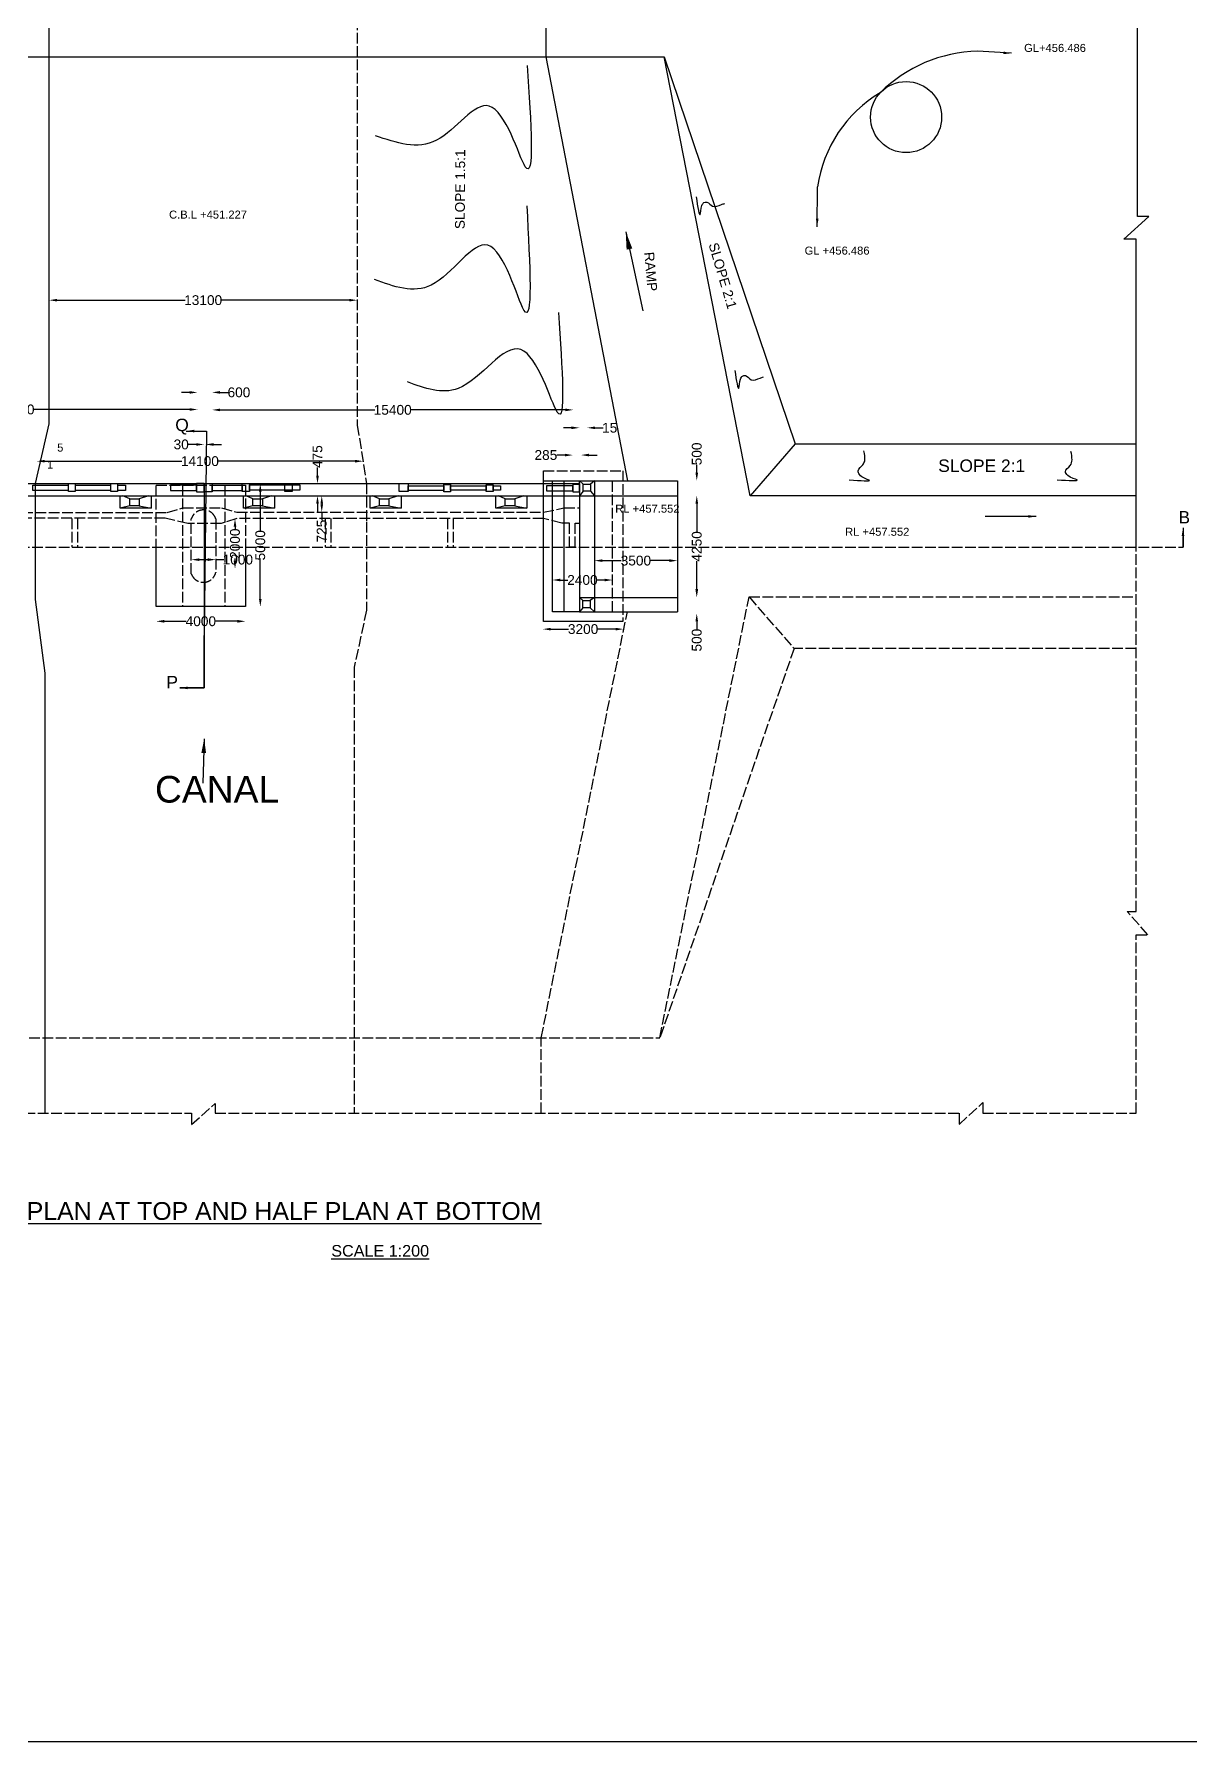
# Model space of a CAD drawing. Header units: millimetres. Extents: x -53247041 to -53224443, y 22123983 to 22138627.
# Drawn here: x -53241813 to -53235306, y 22123983 to 22133588 of the extents above; entities that cross this region are included whole.
import ezdxf

# ---------------------------------------------------------------- set-up
doc = ezdxf.new("R2010")
doc.units = ezdxf.units.MM
doc.header["$MEASUREMENT"] = 0
doc.linetypes.add('ACAD_ISO02W100', pattern=[15, 12, -3])
for name, color, linetype in [('DIMENSION', 7, 'Continuous'), ('DRAWING', 2, 'Continuous'), ('TEXT', 7, 'Continuous')]:
    doc.layers.add(name, color=color, linetype=linetype)
doc.styles.get("Standard").update_dxf_attribs({"font": 'arial.ttf', "height": 55})
doc.dimstyles.get("Standard").update_dxf_attribs({"dimtxt": 45, "dimasz": 45, "dimexe": 0.18, "dimexo": 0.0625, "dimgap": 0.09, "dimtad": 0, "dimdec": 0, "dimzin": 0, "dimdsep": 46, "dimtxsty": 'Standard', "dimcen": 0.09, "dimse1": 1, "dimse2": 1, "dimadec": 0, "dimazin": 0, "dimtfac": 1, "dimtdec": 0, "dimtofl": 0, "dimtmove": 0, "dimatfit": 3, "dimfxl": 1, "dimtolj": 1, "dimtzin": 0, "dimarcsym": 0})

# ---------------------------------------------------------------- blocks, each defined once
blk = doc.blocks.new('*D96')
at = {"layer": 'Defpoints', "color": 0}
for p in [(-53241728.9, 22132082.4), (-53239995, 22132091.4), (-53239995, 22128198.6)]:
    blk.add_point(p, dxfattribs=at)
at = {"layer": 'DIMENSION', "color": 0, "lineweight": -2}
for p, q in [((-53241683.9, 22132091.4), (-53240962.9, 22132091.4)), ((-53240040, 22132091.4), (-53240761.1, 22132091.4))]:
    blk.add_line(p, q, dxfattribs=at)
at = {"layer": 'DIMENSION', "color": 0}
for points in [[(-53241683.9, 22132098.9), (-53241683.9, 22132083.9), (-53241728.9, 22132091.4)], [(-53240040, 22132098.9), (-53240040, 22132083.9), (-53239995, 22132091.4)]]:
    blk.add_solid(points, dxfattribs=at)
at = {"layer": 'DIMENSION', "color": 0, "insert": (-53240862, 22132091.4), "char_height": 55, "attachment_point": 5}
blk.add_mtext('\\A1;13100', dxfattribs=at)
blk = doc.blocks.new('*D97')
at = {"layer": 'Defpoints', "color": 0}
for p in [(-53240811.8, 22131572.8), (-53240893.8, 22131476.6), (-53240811.8, 22131474)]:
    blk.add_point(p, dxfattribs=at)
at = {"layer": 'DIMENSION', "color": 0, "lineweight": -2}
for p, q in [((-53240938.8, 22131572.8), (-53240983.8, 22131572.8)), ((-53240766.8, 22131572.8), (-53240721.8, 22131572.8))]:
    blk.add_line(p, q, dxfattribs=at)
at = {"layer": 'DIMENSION', "color": 0}
for points in [[(-53240938.8, 22131580.3), (-53240938.8, 22131565.3), (-53240893.8, 22131572.8)], [(-53240766.8, 22131580.3), (-53240766.8, 22131565.3), (-53240811.8, 22131572.8)]]:
    blk.add_solid(points, dxfattribs=at)
at = {"layer": 'DIMENSION', "color": 0, "insert": (-53240660.9, 22131572.8), "char_height": 55, "attachment_point": 5}
blk.add_mtext('\\A1;600', dxfattribs=at)
blk = doc.blocks.new('*D98')
at = {"layer": 'Defpoints', "color": 0}
for p in [(-53240811.8, 22131474), (-53238779.8, 22131474.3), (-53238779.8, 22131464.2)]:
    blk.add_point(p, dxfattribs=at)
at = {"layer": 'DIMENSION', "color": 0, "lineweight": -2}
for p, q in [((-53240766.8, 22131474.3), (-53239896.7, 22131474.3)), ((-53238824.8, 22131474.3), (-53239694.9, 22131474.3))]:
    blk.add_line(p, q, dxfattribs=at)
at = {"layer": 'DIMENSION', "color": 0}
for points in [[(-53240766.8, 22131481.8), (-53240766.8, 22131466.8), (-53240811.8, 22131474.3)], [(-53238824.8, 22131481.8), (-53238824.8, 22131466.8), (-53238779.8, 22131474.3)]]:
    blk.add_solid(points, dxfattribs=at)
at = {"layer": 'DIMENSION', "color": 0, "insert": (-53239795.8, 22131474.3), "char_height": 55, "attachment_point": 5}
blk.add_mtext('\\A1;15400', dxfattribs=at)
blk = doc.blocks.new('*D99')
at = {"layer": 'Defpoints', "color": 0}
for p in [(-53238782.4, 22131317.8), (-53238736.3, 22131316.9), (-53238782.4, 22131220.3)]:
    blk.add_point(p, dxfattribs=at)
at = {"layer": 'DIMENSION', "color": 0, "lineweight": -2}
for p, q in [((-53238827.4, 22131220.3), (-53238872.4, 22131220.3)), ((-53238691.3, 22131220.3), (-53238646.3, 22131220.3))]:
    blk.add_line(p, q, dxfattribs=at)
at = {"layer": 'DIMENSION', "color": 0}
for points in [[(-53238827.4, 22131227.8), (-53238827.4, 22131212.8), (-53238782.4, 22131220.3)], [(-53238691.3, 22131227.8), (-53238691.3, 22131212.8), (-53238736.3, 22131220.3)]]:
    blk.add_solid(points, dxfattribs=at)
at = {"layer": 'DIMENSION', "color": 0, "insert": (-53238933.9, 22131220.3), "char_height": 55, "attachment_point": 5}
blk.add_mtext('\\A1;285', dxfattribs=at)
blk = doc.blocks.new('*D100')
at = {"layer": 'Defpoints', "color": 0}
for p in [(-53238745.3, 22131371.9), (-53238702.2, 22131373.7), (-53238702.2, 22131373.7)]:
    blk.add_point(p, dxfattribs=at)
at = {"layer": 'DIMENSION', "color": 0, "lineweight": -2}
for p, q in [((-53238790.3, 22131373.7), (-53238835.3, 22131373.7)), ((-53238657.2, 22131373.7), (-53238612.2, 22131373.7))]:
    blk.add_line(p, q, dxfattribs=at)
at = {"layer": 'DIMENSION', "color": 0}
for points in [[(-53238790.3, 22131381.2), (-53238790.3, 22131366.2), (-53238745.3, 22131373.7)], [(-53238657.2, 22131381.2), (-53238657.2, 22131366.2), (-53238702.2, 22131373.7)]]:
    blk.add_solid(points, dxfattribs=at)
at = {"layer": 'DIMENSION', "color": 0, "insert": (-53238575.1, 22131373.7), "char_height": 55, "attachment_point": 5}
blk.add_mtext('\\A1;15', dxfattribs=at)
blk = doc.blocks.new('*D101')
at = {"layer": 'Defpoints', "color": 0}
for p in [(-53238193.9, 22131076), (-53238085.1, 22131076), (-53238193.9, 22130991.5)]:
    blk.add_point(p, dxfattribs=at)
at = {"layer": 'DIMENSION', "color": 0, "lineweight": -2}
for p, q in [((-53238085.1, 22131121), (-53238085.1, 22131166)), ((-53238085.1, 22130946.5), (-53238085.1, 22130901.5))]:
    blk.add_line(p, q, dxfattribs=at)
at = {"layer": 'DIMENSION', "color": 0}
for points in [[(-53238092.6, 22131121), (-53238077.6, 22131121), (-53238085.1, 22131076)], [(-53238092.6, 22130946.5), (-53238077.6, 22130946.5), (-53238085.1, 22130991.5)]]:
    blk.add_solid(points, dxfattribs=at)
at = {"layer": 'DIMENSION', "color": 0, "insert": (-53238085.1, 22131226.8), "char_height": 55, "attachment_point": 5, "rotation": 90}
blk.add_mtext('\\A1;500', dxfattribs=at)
blk = doc.blocks.new('*D102')
at = {"layer": 'Defpoints', "color": 0}
for p in [(-53238193.9, 22130991.5), (-53238090.6, 22130421.8), (-53238085.1, 22130421.8)]:
    blk.add_point(p, dxfattribs=at)
at = {"layer": 'DIMENSION', "color": 0, "lineweight": -2}
for p, q in [((-53238085.1, 22130946.5), (-53238085.1, 22130789.9)), ((-53238085.1, 22130466.8), (-53238085.1, 22130623.4))]:
    blk.add_line(p, q, dxfattribs=at)
at = {"layer": 'DIMENSION', "color": 0}
for points in [[(-53238092.6, 22130946.5), (-53238077.6, 22130946.5), (-53238085.1, 22130991.5)], [(-53238092.6, 22130466.8), (-53238077.6, 22130466.8), (-53238085.1, 22130421.8)]]:
    blk.add_solid(points, dxfattribs=at)
at = {"layer": 'DIMENSION', "color": 0, "insert": (-53238085.1, 22130706.6), "char_height": 55, "attachment_point": 5, "rotation": 90}
blk.add_mtext('\\A1;4250', dxfattribs=at)
blk = doc.blocks.new('*D103')
at = {"layer": 'Defpoints', "color": 0}
for p in [(-53238193.9, 22130418.8), (-53238085.3, 22130330.1), (-53238085.1, 22130330.1)]:
    blk.add_point(p, dxfattribs=at)
at = {"layer": 'DIMENSION', "color": 0, "lineweight": -2}
for p, q in [((-53238085.3, 22130463.8), (-53238085.3, 22130508.8)), ((-53238085.3, 22130285.1), (-53238085.3, 22130240.1))]:
    blk.add_line(p, q, dxfattribs=at)
at = {"layer": 'DIMENSION', "color": 0}
for points in [[(-53238092.8, 22130463.8), (-53238077.8, 22130463.8), (-53238085.3, 22130418.8)], [(-53238092.8, 22130285.1), (-53238077.8, 22130285.1), (-53238085.3, 22130330.1)]]:
    blk.add_solid(points, dxfattribs=at)
at = {"layer": 'DIMENSION', "color": 0, "insert": (-53238085.3, 22130179.4), "char_height": 55, "attachment_point": 5, "rotation": 90}
blk.add_mtext('\\A1;500', dxfattribs=at)
blk = doc.blocks.new('*D104')
at = {"layer": 'Defpoints', "color": 0}
for p in [(-53238952, 22130241.2), (-53238952, 22130241.2), (-53238497.3, 22130231.3)]:
    blk.add_point(p, dxfattribs=at)
at = {"layer": 'DIMENSION', "color": 0, "lineweight": -2}
for p, q in [((-53238907, 22130241.2), (-53238806.8, 22130241.2)), ((-53238542.3, 22130241.2), (-53238642.6, 22130241.2))]:
    blk.add_line(p, q, dxfattribs=at)
at = {"layer": 'DIMENSION', "color": 0}
for points in [[(-53238907, 22130248.7), (-53238907, 22130233.7), (-53238952, 22130241.2)], [(-53238542.3, 22130248.7), (-53238542.3, 22130233.7), (-53238497.3, 22130241.2)]]:
    blk.add_solid(points, dxfattribs=at)
at = {"layer": 'DIMENSION', "color": 0, "insert": (-53238724.7, 22130241.2), "char_height": 55, "attachment_point": 5}
blk.add_mtext('\\A1;3200', dxfattribs=at)
blk = doc.blocks.new('*D105')
at = {"layer": 'Defpoints', "color": 0}
for p in [(-53238897.7, 22130517.5), (-53238897.7, 22130517.5), (-53238559.2, 22130517.5)]:
    blk.add_point(p, dxfattribs=at)
at = {"layer": 'DIMENSION', "color": 0, "lineweight": -2}
for p, q in [((-53238852.7, 22130517.5), (-53238811, 22130517.5)), ((-53238604.2, 22130517.5), (-53238645.8, 22130517.5))]:
    blk.add_line(p, q, dxfattribs=at)
at = {"layer": 'DIMENSION', "color": 0}
for points in [[(-53238852.7, 22130525), (-53238852.7, 22130510), (-53238897.7, 22130517.5)], [(-53238604.2, 22130525), (-53238604.2, 22130510), (-53238559.2, 22130517.5)]]:
    blk.add_solid(points, dxfattribs=at)
at = {"layer": 'DIMENSION', "color": 0, "insert": (-53238728.4, 22130517.5), "char_height": 55, "attachment_point": 5}
blk.add_mtext('\\A1;2400', dxfattribs=at)
blk = doc.blocks.new('*D106')
at = {"layer": 'Defpoints', "color": 0}
for p in [(-53238661.4, 22130617.5), (-53238193.9, 22130626.5), (-53238193.9, 22130617.5)]:
    blk.add_point(p, dxfattribs=at)
at = {"layer": 'DIMENSION', "color": 0, "lineweight": -2}
for p, q in [((-53238616.4, 22130626.5), (-53238509.8, 22130626.5)), ((-53238238.9, 22130626.5), (-53238345.6, 22130626.5))]:
    blk.add_line(p, q, dxfattribs=at)
at = {"layer": 'DIMENSION', "color": 0}
for points in [[(-53238616.4, 22130634), (-53238616.4, 22130619), (-53238661.4, 22130626.5)], [(-53238238.9, 22130634), (-53238238.9, 22130619), (-53238193.9, 22130626.5)]]:
    blk.add_solid(points, dxfattribs=at)
at = {"layer": 'DIMENSION', "color": 0, "insert": (-53238427.7, 22130626.5), "char_height": 55, "attachment_point": 5}
blk.add_mtext('\\A1;3500', dxfattribs=at)
blk = doc.blocks.new('*D107')
at = {"layer": 'Defpoints', "color": 0}
for p in [(-53240218.8, 22131059.5), (-53240218.8, 22131059.5), (-53240218.8, 22130991.5)]:
    blk.add_point(p, dxfattribs=at)
at = {"layer": 'DIMENSION', "color": 0, "lineweight": -2}
for p, q in [((-53240218.8, 22131104.5), (-53240218.8, 22131149.5)), ((-53240218.8, 22130946.5), (-53240218.8, 22130901.5))]:
    blk.add_line(p, q, dxfattribs=at)
at = {"layer": 'DIMENSION', "color": 0}
for points in [[(-53240226.3, 22131104.5), (-53240211.3, 22131104.5), (-53240218.8, 22131059.5)], [(-53240226.3, 22130946.5), (-53240211.3, 22130946.5), (-53240218.8, 22130991.5)]]:
    blk.add_solid(points, dxfattribs=at)
at = {"layer": 'DIMENSION', "color": 0, "insert": (-53240218.8, 22131211.6), "char_height": 55, "attachment_point": 5, "rotation": 90}
blk.add_mtext('\\A1;475', dxfattribs=at)
blk = doc.blocks.new('*D108')
at = {"layer": 'Defpoints', "color": 0}
for p in [(-53240218.8, 22130991.5), (-53240218.8, 22130898.6), (-53240195, 22130898.6)]:
    blk.add_point(p, dxfattribs=at)
at = {"layer": 'DIMENSION', "color": 0, "lineweight": -2}
for p, q in [((-53240195, 22130946.5), (-53240195, 22130943.6)), ((-53240195, 22130898.6), (-53240195, 22130853.6))]:
    blk.add_line(p, q, dxfattribs=at)
at = {"layer": 'DIMENSION', "color": 0}
for points in [[(-53240202.5, 22130946.5), (-53240187.5, 22130946.5), (-53240195, 22130991.5)], [(-53240202.5, 22130943.6), (-53240187.5, 22130943.6), (-53240195, 22130898.6)]]:
    blk.add_solid(points, dxfattribs=at)
at = {"layer": 'DIMENSION', "color": 0, "insert": (-53240195, 22130792.7), "char_height": 55, "attachment_point": 5, "rotation": 90}
blk.add_mtext('\\A1;725', dxfattribs=at)
blk = doc.blocks.new('*D109')
at = {"layer": 'Defpoints', "color": 0}
for p in [(-53240541, 22131059.5), (-53240541, 22130366.4), (-53240540.7, 22130366.4)]:
    blk.add_point(p, dxfattribs=at)
at = {"layer": 'DIMENSION', "color": 0, "lineweight": -2}
for p, q in [((-53240540.7, 22131014.5), (-53240540.7, 22130795)), ((-53240540.7, 22130411.4), (-53240540.7, 22130630.8))]:
    blk.add_line(p, q, dxfattribs=at)
at = {"layer": 'DIMENSION', "color": 0}
for points in [[(-53240548.2, 22131014.5), (-53240533.2, 22131014.5), (-53240540.7, 22131059.5)], [(-53240548.2, 22130411.4), (-53240533.2, 22130411.4), (-53240540.7, 22130366.4)]]:
    blk.add_solid(points, dxfattribs=at)
at = {"layer": 'DIMENSION', "color": 0, "insert": (-53240540.7, 22130712.9), "char_height": 55, "attachment_point": 5, "rotation": 90}
blk.add_mtext('\\A1;5000', dxfattribs=at)
blk = doc.blocks.new('*D110')
at = {"layer": 'Defpoints', "color": 0}
for p in [(-53240928.7, 22130632.1), (-53240791.5, 22130632.1), (-53240791.5, 22130632.1)]:
    blk.add_point(p, dxfattribs=at)
at = {"layer": 'DIMENSION', "color": 0, "lineweight": -2}
for p, q in [((-53240883.7, 22130632.1), (-53240836.5, 22130632.1)), ((-53240791.5, 22130632.1), (-53240746.5, 22130632.1))]:
    blk.add_line(p, q, dxfattribs=at)
at = {"layer": 'DIMENSION', "color": 0}
for points in [[(-53240883.7, 22130639.6), (-53240883.7, 22130624.6), (-53240928.7, 22130632.1)], [(-53240836.5, 22130639.6), (-53240836.5, 22130624.6), (-53240791.5, 22130632.1)]]:
    blk.add_solid(points, dxfattribs=at)
at = {"layer": 'DIMENSION', "color": 0, "insert": (-53240667, 22130632.1), "char_height": 55, "attachment_point": 5}
blk.add_mtext('\\A1;1000', dxfattribs=at)
blk = doc.blocks.new('*D111')
at = {"layer": 'Defpoints', "color": 0}
for p in [(-53240672.6, 22130862.7), (-53240684.4, 22130580.8), (-53240682.9, 22130580.8)]:
    blk.add_point(p, dxfattribs=at)
at = {"layer": 'DIMENSION', "color": 0, "lineweight": -2}
for p, q in [((-53240682.9, 22130817.7), (-53240682.9, 22130804.4)), ((-53240682.9, 22130625.8), (-53240682.9, 22130639.2))]:
    blk.add_line(p, q, dxfattribs=at)
at = {"layer": 'DIMENSION', "color": 0}
for points in [[(-53240690.4, 22130817.7), (-53240675.4, 22130817.7), (-53240682.9, 22130862.7)], [(-53240690.4, 22130625.8), (-53240675.4, 22130625.8), (-53240682.9, 22130580.8)]]:
    blk.add_solid(points, dxfattribs=at)
at = {"layer": 'DIMENSION', "color": 0, "insert": (-53240682.9, 22130721.8), "char_height": 55, "attachment_point": 5, "rotation": 90}
blk.add_mtext('\\A1;2000', dxfattribs=at)
blk = doc.blocks.new('*D112')
at = {"layer": 'Defpoints', "color": 0}
for p in [(-53241126.3, 22130368.1), (-53240624.1, 22130368.1), (-53240624.1, 22130285.4)]:
    blk.add_point(p, dxfattribs=at)
at = {"layer": 'DIMENSION', "color": 0, "lineweight": -2}
for p, q in [((-53241081.3, 22130285.4), (-53240958.4, 22130285.4)), ((-53240669.1, 22130285.4), (-53240792, 22130285.4))]:
    blk.add_line(p, q, dxfattribs=at)
at = {"layer": 'DIMENSION', "color": 0}
for points in [[(-53241081.3, 22130292.9), (-53241081.3, 22130277.9), (-53241126.3, 22130285.4)], [(-53240669.1, 22130292.9), (-53240669.1, 22130277.9), (-53240624.1, 22130285.4)]]:
    blk.add_solid(points, dxfattribs=at)
at = {"layer": 'DIMENSION', "color": 0, "insert": (-53240875.2, 22130285.4), "char_height": 55, "attachment_point": 5}
blk.add_mtext('\\A1;4000', dxfattribs=at)
blk = doc.blocks.new('*D113')
at = {"layer": 'Defpoints', "color": 0}
for p in [(-53241798.1, 22131190.6), (-53241798.1, 22131185.8), (-53239962.7, 22131184.3)]:
    blk.add_point(p, dxfattribs=at)
at = {"layer": 'DIMENSION', "color": 0, "lineweight": -2}
for p, q in [((-53241753.1, 22131185.8), (-53240981.3, 22131185.8)), ((-53240007.7, 22131185.8), (-53240779.5, 22131185.8))]:
    blk.add_line(p, q, dxfattribs=at)
at = {"layer": 'DIMENSION', "color": 0}
for points in [[(-53241753.1, 22131193.3), (-53241753.1, 22131178.3), (-53241798.1, 22131185.8)], [(-53240007.7, 22131193.3), (-53240007.7, 22131178.3), (-53239962.7, 22131185.8)]]:
    blk.add_solid(points, dxfattribs=at)
at = {"layer": 'DIMENSION', "color": 0, "insert": (-53240880.4, 22131185.8), "char_height": 55, "attachment_point": 5}
blk.add_mtext('\\A1;14100', dxfattribs=at)
blk = doc.blocks.new('*D114')
at = {"layer": 'Defpoints', "color": 0}
for p in [(-53240856.3, 22131279.9), (-53240856.3, 22131197.5), (-53240848.7, 22131138.6)]:
    blk.add_point(p, dxfattribs=at)
at = {"layer": 'DIMENSION', "color": 0, "lineweight": -2}
for p, q in [((-53240901.3, 22131279.9), (-53240946.3, 22131279.9)), ((-53240803.7, 22131279.9), (-53240758.7, 22131279.9))]:
    blk.add_line(p, q, dxfattribs=at)
at = {"layer": 'DIMENSION', "color": 0}
for points in [[(-53240901.3, 22131287.4), (-53240901.3, 22131272.4), (-53240856.3, 22131279.9)], [(-53240803.7, 22131287.4), (-53240803.7, 22131272.4), (-53240848.7, 22131279.9)]]:
    blk.add_solid(points, dxfattribs=at)
at = {"layer": 'DIMENSION', "color": 0, "insert": (-53240985.7, 22131279.9), "char_height": 55, "attachment_point": 5}
blk.add_mtext('\\A1;30', dxfattribs=at)
blk = doc.blocks.new('*D125')
at = {"layer": 'Defpoints', "color": 0}
for p in [(-53242942.1, 22131479.7), (-53240893.8, 22131476.6), (-53240893.8, 22131476.6)]:
    blk.add_point(p, dxfattribs=at)
at = {"layer": 'DIMENSION', "color": 0, "lineweight": -2}
for p, q in [((-53242897.1, 22131476.6), (-53242018.8, 22131476.6)), ((-53240938.8, 22131476.6), (-53241817, 22131476.6))]:
    blk.add_line(p, q, dxfattribs=at)
at = {"layer": 'DIMENSION', "color": 0}
for points in [[(-53242897.1, 22131484.1), (-53242897.1, 22131469.1), (-53242942.1, 22131476.6)], [(-53240938.8, 22131484.1), (-53240938.8, 22131469.1), (-53240893.8, 22131476.6)]]:
    blk.add_solid(points, dxfattribs=at)
at = {"layer": 'DIMENSION', "color": 0, "insert": (-53241917.9, 22131476.6), "char_height": 55, "attachment_point": 5}
blk.add_mtext('\\A1;15400', dxfattribs=at)

msp = doc.modelspace()

# ---------------------------------------------------------------- linework, layer by layer
at = {"layer": 'DIMENSION', "color": 0}
msp.add_lwpolyline([(-53224726.5, 22123982.8), (-53247040.8, 22123982.8), (-53247040.8, 22138626.5), (-53224726.5, 22138626.5)], close=True, dxfattribs=at)
for points in [[(-53238089.1, 22132672.3), (-53238065.9, 22132573.1), (-53238056.2, 22132623.6), (-53238044.8, 22132640.5), (-53238028.9, 22132642.9), (-53237996.3, 22132619.7), (-53237946.9, 22132629.1), (-53237927.8, 22132635.7)], [(-53237871.6, 22131696.5), (-53237848.4, 22131597.3), (-53237838.7, 22131647.8), (-53237827.3, 22131664.7), (-53237811.4, 22131667.1), (-53237778.9, 22131644), (-53237729.4, 22131653.3), (-53237710.3, 22131659.9)], [(-53237227, 22131081.2), (-53237116, 22131079.5), (-53237170.5, 22131110.7), (-53237176.9, 22131131.8), (-53237151.2, 22131166.3), (-53237140.5, 22131188.2), (-53237146, 22131243.8)], [(-53236057.6, 22131081.1), (-53235946.1, 22131080.9), (-53235998.3, 22131104.9), (-53236011.4, 22131127.1), (-53235983.8, 22131161.7), (-53235974.2, 22131194), (-53235980.1, 22131240)]]:
    msp.add_spline(points, degree=3, dxfattribs=at)
at = {"layer": 'DRAWING', "color": 0}
for points in [[(-53241806.1, 22130928.5), (-53241806.1, 22131059.5), (-53241728.9, 22131396.7), (-53241728.9, 22133895.1)], [(-53238472.7, 22131076), (-53238932.6, 22133461.1), (-53238932.6, 22133895.1)], [(-53235613.3, 22130683.5), (-53235613.3, 22132433.8), (-53235682.5, 22132433.8), (-53235542.7, 22132561.5), (-53235605.8, 22132561.5), (-53235605.8, 22133895.1)], [(-53246539.7, 22131276.1), (-53244606.5, 22131276.1), (-53243838.4, 22133461.1), (-53238269, 22133461.1), (-53237532.1, 22131282.8), (-53235613.3, 22131282.8)], [(-53235613.3, 22130991.4), (-53237785.2, 22130991.4), (-53238269, 22133461.1)], [(-53237532.1, 22131282.8), (-53237785.2, 22130991.4)], [(-53242981.8, 22131059.5), (-53238744.7, 22131059.5), (-53238744.7, 22131076)], [(-53241620.2, 22131020.4), (-53241819.8, 22131020.4), (-53241819.8, 22131051.3), (-53241620.2, 22131051.3)], [(-53241582.7, 22131051.3), (-53241381.4, 22131051.3)], [(-53241381.4, 22131020.4), (-53241582.7, 22131020.4)], [(-53241343.4, 22131051.3), (-53241298.3, 22131051.3), (-53241298.3, 22131020.4), (-53241343.4, 22131020.4)], [(-53240856.7, 22131059.5), (-53240856.7, 22129910.5), (-53240993.9, 22129910.5)], [(-53238501, 22130283.9), (-53238948, 22130283.9), (-53238948, 22131076), (-53238193.9, 22131076), (-53238193.9, 22130339.3)], [(-53238744.7, 22130339.3), (-53238897.7, 22130339.3), (-53238897.7, 22131076)], [(-53238831.3, 22130339.3), (-53238831.3, 22131076)], [(-53238724.5, 22131056.2), (-53238744.7, 22131076)], [(-53238744.7, 22131059.5), (-53238744.7, 22130339.3), (-53238193.9, 22130339.3)], [(-53238724.5, 22131016.8), (-53238744.7, 22130991.5)], [(-53238661.4, 22131076), (-53238682.8, 22131056.2)], [(-53238682.8, 22131016.8), (-53238661.4, 22130991.5)], [(-53238661.4, 22131076), (-53238661.4, 22130339.3)], [(-53243534.3, 22130991.5), (-53238193.9, 22130991.5)], [(-53241751, 22127519.3), (-53241751, 22129994.2), (-53241806.1, 22130408.2), (-53241806.1, 22130928.5)], [(-53241275.4, 22130935.1), (-53241328.4, 22130921.4)], [(-53241275.4, 22130974.4), (-53241313.6, 22130991.5)], [(-53241170.4, 22130991.5), (-53241221.8, 22130974.4)], [(-53241221.8, 22130935.1), (-53241154, 22130921.4)], [(-53240582.1, 22130935.1), (-53240635.1, 22130921.4)], [(-53240582.1, 22130974.4), (-53240620.4, 22130991.5)], [(-53240477.1, 22130991.5), (-53240528.5, 22130974.4)], [(-53240528.5, 22130935.1), (-53240460.7, 22130921.4)], [(-53239870.5, 22130935.1), (-53239923.5, 22130921.4)], [(-53239870.5, 22130974.4), (-53239908.8, 22130991.5)], [(-53239765.5, 22130991.5), (-53239816.9, 22130974.4)], [(-53239816.9, 22130935.1), (-53239749.1, 22130921.4)], [(-53239162.2, 22130935.1), (-53239215.2, 22130921.4)], [(-53239162.2, 22130974.4), (-53239200.4, 22130991.5)], [(-53239057.2, 22130991.5), (-53239108.6, 22130974.4)], [(-53239108.6, 22130935.1), (-53239040.8, 22130921.4)], [(-53240624.1, 22130690), (-53240624.1, 22130368.1), (-53241126.3, 22130368.1), (-53241126.3, 22130688.5)], [(-53238744.7, 22130418.8), (-53238193.9, 22130418.8)], [(-53238744.7, 22130418.8), (-53238726.1, 22130401.9)], [(-53238726.1, 22130361.2), (-53238744.7, 22130339.3)], [(-53238661.4, 22130418.8), (-53238685.7, 22130401.9)], [(-53238685.7, 22130361.2), (-53238661.4, 22130339.3)]]:
    msp.add_lwpolyline(points, dxfattribs=at)
at = {"layer": 'DRAWING', "color": 0, "linetype": 'ACAD_ISO02W100', "ltscale": 5}
for points in [[(-53239995, 22133895.1), (-53239995, 22131388.8), (-53239943, 22131059.5), (-53239943, 22130845.1)], [(-53238948, 22131076), (-53238948, 22131132.1), (-53238501, 22131132.1), (-53238501, 22130283.9)], [(-53241126.3, 22131050.7), (-53240624.1, 22131050.7), (-53240624.1, 22130690)], [(-53241126.3, 22130688.5), (-53241126.3, 22131050.7)], [(-53240978, 22131050.7), (-53240978, 22130368.1)], [(-53240739.5, 22131050.7), (-53240739.5, 22130368.1)], [(-53238559.2, 22130339.3), (-53238559.2, 22131076)], [(-53242981.8, 22130921.9), (-53242900.2, 22130921.9), (-53242780.2, 22130896.9), (-53241064.7, 22130896.9), (-53240976.7, 22130923.2), (-53240759.3, 22130923.2), (-53240673.4, 22130898.6), (-53238948, 22130898.6), (-53238831.3, 22130923.2), (-53238744.7, 22130923.2)], [(-53238768.7, 22130702.9), (-53238802, 22130702.9), (-53238802, 22130837.6), (-53238844.5, 22130837.6), (-53238948, 22130862.7), (-53240672.6, 22130862.7), (-53240761.1, 22130835), (-53240948.2, 22130835), (-53241076.2, 22130864.8), (-53242780.2, 22130864.8), (-53242900.2, 22130836.5), (-53242928, 22130836.5), (-53242928, 22130702.9), (-53242961.1, 22130702.9), (-53242961.1, 22130836.5), (-53242981.8, 22130836.5)], [(-53241601.1, 22130862.7), (-53241601.1, 22130702.9)], [(-53241569.1, 22130862.7), (-53241569.1, 22130702.9)], [(-53240175.7, 22130862.7), (-53240175.7, 22130702.9)], [(-53240143.7, 22130862.7), (-53240143.7, 22130702.9)], [(-53239943, 22130845.1), (-53239943, 22130348.2), (-53240012.1, 22130026.6), (-53240012.1, 22127519.3)], [(-53239488.2, 22130862.7), (-53239488.2, 22130702.9)], [(-53239456.2, 22130862.7), (-53239456.2, 22130702.9)], [(-53238768.7, 22130702.9), (-53238768.7, 22130838), (-53238744.7, 22130838)], [(-53246774.6, 22130803.6), (-53246774.6, 22130702.9), (-53235349.6, 22130702.9), (-53235349.6, 22130788.9)], [(-53246539.7, 22130677.1), (-53246539.7, 22129122), (-53246601.6, 22129122), (-53246507.7, 22128992.8), (-53246539.7, 22128992.8), (-53246539.7, 22127519.3), (-53244545.9, 22127519.3), (-53244545.9, 22127463.4), (-53244416.7, 22127575.8), (-53244416.7, 22127519.3), (-53240926.8, 22127519.3), (-53240926.8, 22127454.4), (-53240795.3, 22127573), (-53240795.3, 22127519.3), (-53236608.9, 22127519.3), (-53236608.9, 22127454.5), (-53236476.2, 22127578.5), (-53236476.2, 22127519.3), (-53235613.3, 22127519.3), (-53235613.3, 22128522.6), (-53235547.4, 22128522.6), (-53235663.3, 22128653.6), (-53235613.3, 22128653.6), (-53235613.3, 22130683.5)], [(-53246539.7, 22130414.3), (-53244348.5, 22130414.3), (-53243865.3, 22127943.2), (-53238292.7, 22127943.2), (-53237791.1, 22130422.1), (-53235613.3, 22130422.1)], [(-53237791.1, 22130422.1), (-53237537.8, 22130132.6)], [(-53238960.1, 22127519.3), (-53238960.1, 22127943.2), (-53238475.5, 22130339.3)], [(-53235613.3, 22130132.6), (-53237537.8, 22130132.6), (-53238292.7, 22127943.2)]]:
    msp.add_lwpolyline(points, dxfattribs=at)
at = {"layer": 'DRAWING', "color": 0}
for points in [[(-53241620.2, 22131059.5), (-53241582.7, 22131059.5), (-53241582.7, 22131014.8), (-53241620.2, 22131014.8)], [(-53241381.4, 22131059.5), (-53241343.4, 22131059.5), (-53241343.4, 22131016), (-53241381.4, 22131016)], [(-53240899, 22131050.7), (-53241046.6, 22131050.7), (-53241046.6, 22131020.1), (-53240899, 22131020.1)], [(-53240856.7, 22131059.5), (-53240899, 22131059.5), (-53240899, 22131013.8), (-53240856.7, 22131013.8)], [(-53240856.7, 22131059.5), (-53240812.3, 22131059.5), (-53240812.3, 22131013.8), (-53240856.7, 22131013.8)], [(-53240812.3, 22131050.7), (-53240642.7, 22131050.7), (-53240642.7, 22131020), (-53240812.3, 22131020)], [(-53240642.7, 22131059.5), (-53240601.4, 22131059.5), (-53240601.4, 22131015.6), (-53240642.7, 22131015.6)], [(-53240601.4, 22131052.2), (-53240318, 22131052.2), (-53240318, 22131022.7), (-53240601.4, 22131022.7)], [(-53240401.8, 22131059.5), (-53240361.6, 22131059.5), (-53240361.6, 22131015.5), (-53240401.8, 22131015.5)], [(-53239759.1, 22131059.5), (-53239709.7, 22131059.5), (-53239709.7, 22131015.1), (-53239759.1, 22131015.1)], [(-53239709.7, 22131047.3), (-53239508.9, 22131047.3), (-53239508.9, 22131020.6), (-53239709.7, 22131020.6)], [(-53239508.9, 22131054.4), (-53239469.9, 22131054.4), (-53239469.9, 22131014.4), (-53239508.9, 22131014.4)], [(-53239469.8, 22131047.3), (-53239269.5, 22131047.3), (-53239269.5, 22131023.6), (-53239469.8, 22131023.6)], [(-53239269.5, 22131052.5), (-53239231, 22131052.5), (-53239231, 22131015.5), (-53239269.5, 22131015.5)], [(-53239231, 22131047.3), (-53239188.7, 22131047.3), (-53239188.7, 22131022.5), (-53239231, 22131022.5)], [(-53238781.9, 22131047.2), (-53238930.2, 22131047.2), (-53238930.2, 22131018.9), (-53238781.9, 22131018.9)], [(-53238744.7, 22131054), (-53238781.9, 22131054), (-53238781.9, 22131014.3), (-53238744.7, 22131014.3)], [(-53238724.5, 22131056.2), (-53238682.8, 22131056.2), (-53238682.8, 22131016.8), (-53238724.5, 22131016.8)], [(-53241328.4, 22130991.5), (-53241154, 22130991.5), (-53241154, 22130921.4), (-53241328.4, 22130921.4)], [(-53241275.4, 22130974.4), (-53241221.8, 22130974.4), (-53241221.8, 22130935.1), (-53241275.4, 22130935.1)], [(-53240635.1, 22130991.5), (-53240460.7, 22130991.5), (-53240460.7, 22130921.4), (-53240635.1, 22130921.4)], [(-53240582.1, 22130974.4), (-53240528.5, 22130974.4), (-53240528.5, 22130935.1), (-53240582.1, 22130935.1)], [(-53239923.5, 22130991.5), (-53239749.1, 22130991.5), (-53239749.1, 22130921.4), (-53239923.5, 22130921.4)], [(-53239870.5, 22130974.4), (-53239816.9, 22130974.4), (-53239816.9, 22130935.1), (-53239870.5, 22130935.1)], [(-53239215.2, 22130991.5), (-53239040.8, 22130991.5), (-53239040.8, 22130921.4), (-53239215.2, 22130921.4)], [(-53239162.2, 22130974.4), (-53239108.6, 22130974.4), (-53239108.6, 22130935.1), (-53239162.2, 22130935.1)], [(-53238726.1, 22130401.9), (-53238685.7, 22130401.9), (-53238685.7, 22130361.2), (-53238726.1, 22130361.2)]]:
    msp.add_lwpolyline(points, close=True, dxfattribs=at)
at = {"layer": 'DRAWING', "color": 0, "linetype": 'ACAD_ISO02W100', "ltscale": 5}
msp.add_lwpolyline([(-53240928.7, 22130552.7), (-53240928.7, 22130862.1, -0.724049), (-53240791.5, 22130862.1), (-53240791.5, 22130559.6, -0.751913), (-53240928.7, 22130552.7, -1.106629)], format="xyb", dxfattribs=at)
at = {"layer": 'DRAWING', "color": 0}
msp.add_circle((-53236907.4, 22133121.1), 199.9, dxfattribs=at)
for centre, radius, start, end in [((-53236487.3, 22132688.9), 802.5, 91.30802, 134.77988), ((-53236675.7, 22132624.7), 737.4, 120.73678, 171.89891)]:
    msp.add_arc(centre, radius, start, end, dxfattribs=at)
for points in [[(-53239038.8, 22133412.2), (-53239049.7, 22132842.3), (-53239253.2, 22133183.5), (-53239549.3, 22132991.1), (-53239892.7, 22133016.5)], [(-53239041.3, 22132622.9), (-53239057.4, 22132036), (-53239260.8, 22132400.4), (-53239579, 22132176), (-53239898.6, 22132208.3)], [(-53238863.2, 22132022.6), (-53238869.7, 22131461.8), (-53239075.3, 22131814), (-53239427.8, 22131595.5), (-53239711.8, 22131631.4)]]:
    msp.add_spline(points, degree=3, dxfattribs=at)

# ---------------------------------------------------------------- texts
at = {"layer": 'TEXT', "color": 0}
for s, height, p in [('GL+456.486', 45, (-53236243.6, 22133487.8)), ('C.B.L +451.227', 45, (-53241054, 22132550.4)), ('GL +456.486', 45, (-53237478.5, 22132347.8)), ('Q', 70, (-53241019.1, 22131354.9)), ('5', 45, (-53241683.5, 22131239.8)), ('1', 45, (-53241740.6, 22131144.7)), ('SLOPE 2:1', 70, (-53236727, 22131125.4)), ('RL +457.552', 45, (-53238543.9, 22130896.3)), ('B', 70, (-53235375.2, 22130835.6)), ('RL +457.552', 45, (-53237251, 22130766.4)), ('P', 70, (-53241068.9, 22129908)), ('CANAL', 150, (-53241133.1, 22129265.6)), ('%%UHALF PLAN AT TOP AND HALF PLAN AT BOTTOM', 100, (-53242250.2, 22126918.6)), ('%%USCALE 1:200', 65, (-53240141.2, 22126712.2))]:
    msp.add_text(s, height=height, dxfattribs=at).set_placement(p)
for s, rotation, p in [('SLOPE 1.5:1', 89.64108, (-53239390.6, 22132490.9)), ('SLOPE 2:1', 286.41098, (-53238019.4, 22132405.4)), ('RAMP', 274.88789, (-53238380.7, 22132360.5))]:
    msp.add_text(s, height=55, rotation=rotation, dxfattribs=at).set_placement(p)

# ---------------------------------------------------------------- dimensions: what is measured, and where the dimension line sits
at = {"layer": 'DIMENSION', "color": 0}
for base, p1, p2, text, picture, middle in [((-53239995, 22132091.4), (-53241728.9, 22132082.4), (-53239995, 22128198.6), '13100', '*D96', (-53240862, 22132091.4)), ((-53240811.8, 22131572.8), (-53240893.8, 22131476.6), (-53240811.8, 22131474), '600', '*D97', (-53240660.9, 22131572.8)), ((-53240893.8, 22131476.6), (-53242942.1, 22131479.7), (-53240893.8, 22131476.6), '15400', '*D125', (-53241917.9, 22131476.6)), ((-53238779.8, 22131474.3), (-53240811.8, 22131474), (-53238779.8, 22131464.2), '15400', '*D98', (-53239795.8, 22131474.3)), ((-53238702.2, 22131373.7), (-53238745.3, 22131371.9), (-53238702.2, 22131373.7), '15', '*D100', (-53238575.1, 22131373.7)), ((-53240856.3, 22131279.9), (-53240848.7, 22131138.6), (-53240856.3, 22131197.5), '30', '*D114', (-53240985.7, 22131279.9)), ((-53238782.4, 22131220.3), (-53238736.3, 22131316.9), (-53238782.4, 22131317.8), '285', '*D99', (-53238933.9, 22131220.3)), ((-53241798.1, 22131185.8), (-53239962.7, 22131184.3), (-53241798.1, 22131190.6), '14100', '*D113', (-53240880.4, 22131185.8)), ((-53240791.5, 22130632.1), (-53240928.7, 22130632.1), (-53240791.5, 22130632.1), '1000', '*D110', (-53240667, 22130632.1)), ((-53238193.9, 22130626.5), (-53238661.4, 22130617.5), (-53238193.9, 22130617.5), '3500', '*D106', (-53238427.7, 22130626.5)), ((-53238897.7, 22130517.5), (-53238559.2, 22130517.5), (-53238897.7, 22130517.5), '2400', '*D105', (-53238728.4, 22130517.5)), ((-53240624.1, 22130285.4), (-53241126.3, 22130368.1), (-53240624.1, 22130368.1), '4000', '*D112', (-53240875.2, 22130285.4)), ((-53238952, 22130241.2), (-53238497.3, 22130231.3), (-53238952, 22130241.2), '3200', '*D104', (-53238724.7, 22130241.2))]:
    dim = msp.add_linear_dim(base=base, p1=p1, p2=p2, text=text, dimstyle='Standard', dxfattribs=at)
    dim.commit()
    dim.dimension.update_dxf_attribs({"geometry": picture, "text_midpoint": middle})
for base, p1, p2, text, picture, middle in [((-53240218.8, 22131059.5), (-53240218.8, 22130991.5), (-53240218.8, 22131059.5), '475', '*D107', (-53240218.8, 22131211.6)), ((-53238085.1, 22131076), (-53238193.9, 22130991.5), (-53238193.9, 22131076), '500', '*D101', (-53238085.1, 22131226.8)), ((-53240540.7, 22130366.4), (-53240541, 22131059.5), (-53240541, 22130366.4), '5000', '*D109', (-53240540.7, 22130712.9)), ((-53240195, 22130898.6), (-53240218.8, 22130991.5), (-53240218.8, 22130898.6), '725', '*D108', (-53240195, 22130792.7)), ((-53238085.1, 22130421.8), (-53238193.9, 22130991.5), (-53238090.6, 22130421.8), '4250', '*D102', (-53238085.1, 22130706.6)), ((-53240682.9, 22130580.8), (-53240672.6, 22130862.7), (-53240684.4, 22130580.8), '2000', '*D111', (-53240682.9, 22130721.8)), ((-53238085.3, 22130330.1), (-53238193.9, 22130418.8), (-53238085.1, 22130330.1), '500', '*D103', (-53238085.3, 22130179.4))]:
    dim = msp.add_linear_dim(base=base, p1=p1, p2=p2, angle=90, text=text, dimstyle='Standard', dxfattribs=at)
    dim.commit()
    dim.dimension.update_dxf_attribs({"geometry": picture, "text_midpoint": middle})

# ---------------------------------------------------------------- leaders
for points, override in [([(-53238485.1, 22132476.7), (-53238388.3, 22132032.4)], {"dimasz": 100, "dimgap": 0.09, "dimtad": 0}), ([(-53240957.2, 22131355.6), (-53240842.9, 22131354.7), (-53240856.7, 22130213.2)], {"dimgap": 0.09, "dimtad": 0}), ([(-53236175.4, 22130875.2), (-53236462.6, 22130875.2)], {"dimgap": 0.09, "dimtad": 0}), ([(-53235349.7, 22130810.5), (-53235349.7, 22130702.9)], {"dimgap": 0.09, "dimtad": 0}), ([(-53240993.9, 22129910.5), (-53240856.7, 22129910.5), (-53240856.7, 22130205.2)], {"dimgap": 0.09, "dimtad": 0}), ([(-53240856.5, 22129624.6), (-53240863.9, 22129375.7)], {"dimasz": 80, "dimgap": 0.09, "dimtad": 0})]:
    msp.add_leader(points, dimstyle='Standard', override=override, dxfattribs=at)
at = {"layer": 'DRAWING', "color": 0}
for points in [[(-53236314.9, 22133480.1), (-53236505.6, 22133491.2)], [(-53237407.9, 22132504.9), (-53237405.7, 22132728.6)]]:
    msp.add_leader(points, dimstyle='Standard', override={"dimgap": 0.09, "dimtad": 0}, dxfattribs=at)

doc.saveas('drawing.dxf')
